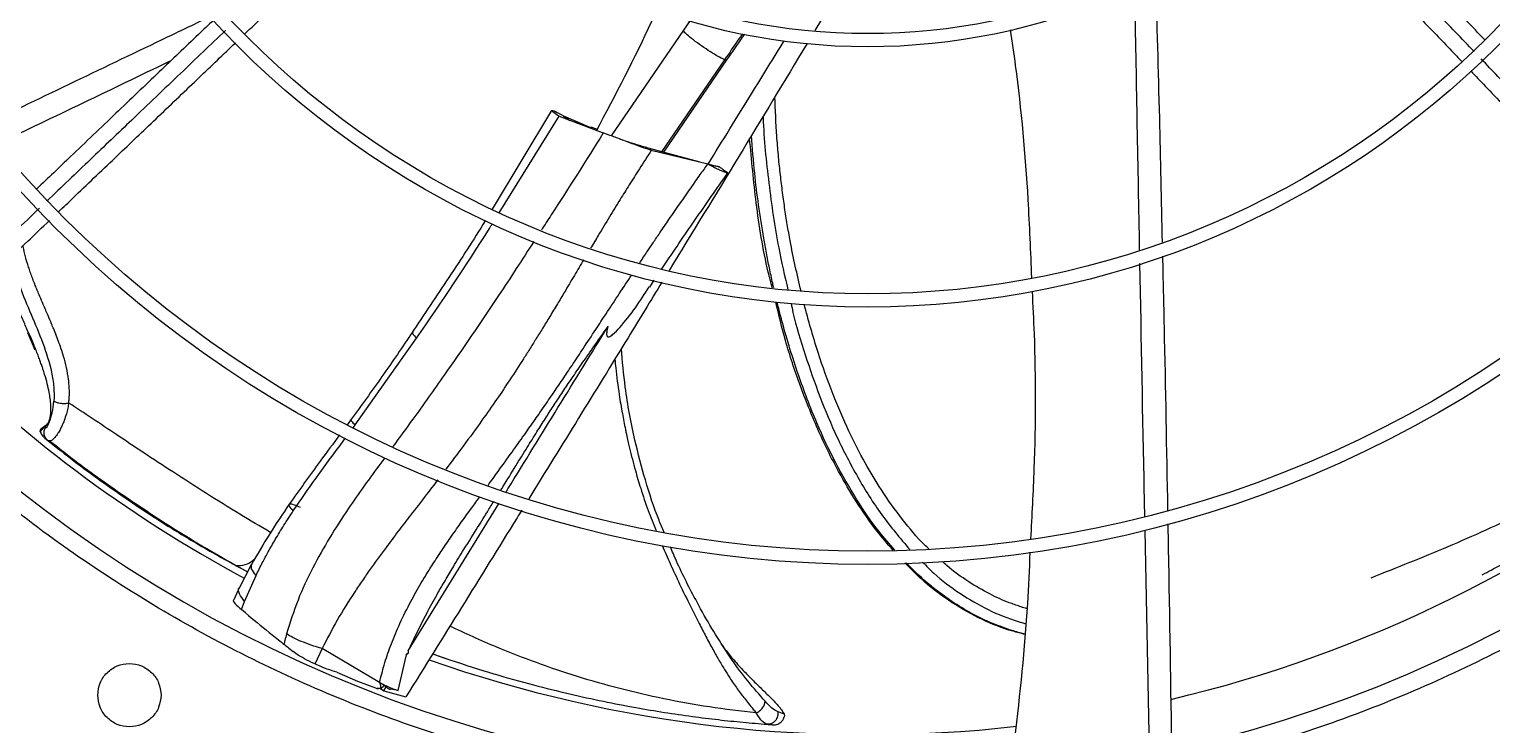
# Model space of a CAD drawing. Header units: inches. Extents: x 1229 to 1453, y -1023 to -720.
# Drawn here: x 1247.91 to 1258.83, y -875.03 to -869.83 of the extents above; entities that cross this region are included whole.
import ezdxf

# ---------------------------------------------------------------- set-up
doc = ezdxf.new("R2010")
doc.units = ezdxf.units.IN
doc.header["$MEASUREMENT"] = 0

msp = doc.modelspace()

# ---------------------------------------------------------------- linework, layer by layer
at = {"color": 18, "linetype": 'Continuous', "lineweight": 25, "true_color": 0x000000}
for p, q in [((1254.0346, -869.4217), (1253.7805, -869.8424)), ((1252.8493, -869.7673), (1252.7992, -869.8403)), ((1252.7992, -869.8403), (1252.2587, -870.6291)), ((1253.1066, -870.0606), (1252.6354, -870.7483)), ((1252.6513, -870.7526), (1253.1239, -870.0629)), ((1251.8136, -870.4393), (1251.3699, -871.1777)), ((1251.4229, -871.2034), (1251.8698, -870.4828)), ((1251.8698, -870.4828), (1252.2007, -870.6081)), ((1251.9037, -870.4793), (1251.9513, -870.5154)), ((1251.9037, -870.4793), (1252.105, -870.5662)), ((1252.3963, -870.679), (1252.3239, -870.6537)), ((1252.5584, -870.7388), (1252.5562, -870.7268)), ((1252.9249, -870.8268), (1252.5562, -870.7268)), ((1252.9808, -870.8403), (1252.5584, -870.7388)), ((1253.1008, -870.8849), (1253.1257, -870.9012)), ((1252.5472, -871.7587), (1252.5807, -871.7085)), ((1247.9013, -872.0977), (1247.9563, -872.2278)), ((1250.3483, -872.7893), (1250.8067, -872.142)), ((1247.9963, -872.8396), (1248.0317, -872.7997)), ((1248.0373, -872.7935), (1248.0001, -872.8216)), ((1248.0317, -872.7997), (1248.0348, -872.7973)), ((1248.0317, -872.7997), (1248.0355, -872.8076)), ((1248.0439, -872.7882), (1248.0407, -872.7901)), ((1250.319, -872.7463), (1250.2896, -872.786)), ((1250.3347, -872.8076), (1250.3483, -872.7893)), ((1247.9963, -872.8396), (1247.9954, -872.8357)), ((1248.0315, -872.8884), (1248.0547, -872.907)), ((1248.0493, -872.9023), (1248.0568, -872.9071)), ((1250.7446, -874.4763), (1251.4236, -873.3722)), ((1256.2783, -875.2184), (1256.2457, -873.5758)), ((1249.3631, -873.7867), (1249.4486, -873.8353)), ((1249.4486, -873.8352), (1249.5447, -873.8866)), ((1249.4489, -873.8346), (1249.4568, -873.8387)), ((1249.5748, -873.8289), (1249.4837, -874.0035)), ((1249.5219, -874.1081), (1249.6073, -873.9134)), ((1249.4846, -874.0016), (1249.442, -874.0954)), ((1249.4988, -874.1688), (1249.5219, -874.1081)), ((1249.5294, -874.1933), (1249.4988, -874.1688)), ((1250.1008, -874.4602), (1250.0473, -874.5764)), ((1250.5293, -874.7124), (1250.1008, -874.4602)), ((1253.1196, -874.4803), (1253.0899, -874.4348)), ((1250.6681, -874.7736), (1250.7318, -874.5075)), ((1250.9259, -874.4993), (1251.061, -874.5462)), ((1250.2107, -874.6366), (1250.3641, -874.7038)), ((1250.3641, -874.7038), (1250.499, -874.754)), ((1250.509, -874.7566), (1250.516, -874.7577)), ((1250.5357, -874.7578), (1250.5608, -874.7755)), ((1250.5476, -874.7528), (1250.5406, -874.7508)), ((1250.5608, -874.7755), (1250.5791, -874.7457)), ((1250.5608, -874.7755), (1250.7272, -874.8199)), ((1250.6681, -874.7736), (1250.6115, -874.764)), ((1253.55, -874.9503), (1253.5016, -874.9306)), ((1253.4131, -875.0232), (1253.4394, -875.0248))]:
    msp.add_line(p, q, dxfattribs=at)
at = {"color": 18, "linetype": 'Continuous', "lineweight": 25, "true_color": 0x000000, "flags": 128}
msp.add_lwpolyline([(1253.0001, -870.8469), (1252.9926, -870.8443), (1252.9808, -870.8403)], dxfattribs=at)
at = {"color": 18, "linetype": 'Continuous', "lineweight": 25, "true_color": 0x000000}
for radius in [11.7126, 8.5704, 8.472, 6.6478, 6.5493, 4.7037, 4.6053]:
    msp.add_circle((1254.1739, -865.2608), radius, dxfattribs=at)
for radius, start, end in [(12.9331, 193.26667, 248.51312), (12.9331, 283.26667, 346.73333), (9.8425, 224.38828, 241.78244), (10.2157, 224.36307, 313.03719), (9.8425, 283.29628, 309.20157), (11.7147, 291.53134, 314.20264), (9.8425, 250.57522, 276.47911)]:
    msp.add_arc((1254.1739, -865.2608), radius, start, end, dxfattribs=at)
for points, knots in [([(1265.8834, -865.2608), (1265.8786, -865.5163), (1265.8689, -866.0272), (1265.7909, -866.7903), (1265.6667, -867.5468), (1265.4924, -868.2936), (1265.2699, -869.0274), (1264.9998, -869.745), (1264.6833, -870.4435), (1264.3218, -871.1197), (1263.9169, -871.7709), (1263.4703, -872.3942), (1262.9838, -872.9869), (1262.4597, -873.5466), (1261.9, -874.0708), (1261.3073, -874.5572), (1260.684, -875.0039), (1260.0328, -875.4088), (1259.3565, -875.7703), (1258.6581, -876.0867), (1257.9404, -876.3568), (1257.2067, -876.5794), (1256.4599, -876.7535), (1255.7033, -876.8784), (1254.9402, -876.9536), (1254.1739, -876.9787), (1253.4075, -876.9536), (1252.6444, -876.8784), (1251.8878, -876.7535), (1251.141, -876.5794), (1250.4073, -876.3568), (1249.6896, -876.0867), (1248.9912, -875.7702), (1248.3149, -875.4088), (1247.6637, -875.0039), (1247.0405, -874.5572), (1246.4477, -874.0708), (1245.8881, -873.5466), (1245.3639, -872.9869), (1244.8774, -872.3942), (1244.4308, -871.7709), (1244.0259, -871.1197), (1243.6644, -870.4435), (1243.3479, -869.745), (1243.0778, -869.0274), (1242.8553, -868.2936), (1242.681, -867.5468), (1242.5568, -866.7903), (1242.4788, -866.0272), (1242.4692, -865.5163), (1242.4643, -865.2608)], [0, 0, 0, 0, 0.0208333, 0.0416667, 0.0625, 0.0833333, 0.1041667, 0.125, 0.1458333, 0.1666667, 0.1875, 0.2083333, 0.2291667, 0.25, 0.2708333, 0.2916666, 0.3125, 0.3333333, 0.3541666, 0.375, 0.3958333, 0.4166666, 0.4375, 0.4583333, 0.4791667, 0.5, 0.5208333, 0.5416667, 0.5624999, 0.5833334, 0.6041667, 0.625, 0.6458333, 0.6666667, 0.6875, 0.7083334, 0.7291666, 0.75, 0.7708333, 0.7916666, 0.8125, 0.8333333, 0.8541667, 0.875, 0.8958333, 0.9166667, 0.9375, 0.9583333, 0.9791667, 1, 1, 1, 1]), ([(1249.5238, -869.8679), (1249.5715, -869.8223), (1249.6931, -869.7061), (1249.9009, -869.5075), (1250.1369, -869.282), (1250.3659, -869.0631), (1250.5679, -868.8701), (1250.7292, -868.7159), (1250.8237, -868.6257), (1250.859, -868.5919)], [0, 0, 0, 0, 0.1077966, 0.2745173, 0.4680208, 0.6385566, 0.7887499, 0.9208795, 1, 1, 1, 1]), ([(1258.7023, -869.9995), (1258.6101, -869.9031), (1258.432, -869.7167), (1258.1728, -869.4455), (1257.9174, -869.1782), (1257.6663, -868.9154), (1257.4957, -868.7369), (1257.4138, -868.6512)], [0, 0, 0, 0, 0.2154012, 0.4164207, 0.6043402, 0.8100836, 1, 1, 1, 1]), ([(1258.7796, -869.9095), (1258.7344, -869.8622), (1258.6187, -869.7411), (1258.4206, -869.5338), (1258.195, -869.2978), (1257.9762, -869.0687), (1257.7832, -868.8668), (1257.6287, -868.7051), (1257.5382, -868.6104), (1257.5041, -868.5748)], [0, 0, 0, 0, 0.1067775, 0.2735697, 0.4671551, 0.6377628, 0.7880202, 0.920207, 1, 1, 1, 1]), ([(1257.3343, -868.7389), (1257.3826, -868.7895), (1257.4986, -868.9109), (1257.6906, -869.1118), (1257.8974, -869.3283), (1258.1059, -869.5464), (1258.314, -869.7641), (1258.4842, -869.9423), (1258.5851, -870.0479), (1258.6105, -870.0744)], [0, 0, 0, 0, 0.1132195, 0.2714475, 0.4502457, 0.5987348, 0.7614901, 0.9401531, 1, 1, 1, 1]), ([(1247.0597, -869.8502), (1247.2223, -869.7862), (1247.6971, -869.5994), (1248.2605, -869.3447), (1248.6535, -869.1406), (1248.7489, -869.0911)], [0, 0, 0, 0, 0.2828471, 0.825958, 1, 1, 1, 1]), ([(1256.3231, -869.4374), (1256.3333, -869.7901), (1256.3524, -870.4523), (1256.3666, -871.1135), (1256.3732, -871.4225)], [0, 0, 0, 0, 0.5325736, 1, 1, 1, 1]), ([(1256.2053, -871.4825), (1256.2046, -871.4419), (1256.192, -870.7885), (1256.1801, -870.1335), (1256.169, -869.5191)], [0, 0, 0, 0, 0.0620797, 1, 1, 1, 1]), ([(1247.5621, -870.5558), (1248.0248, -870.3334), (1248.5916, -870.061), (1249.1601, -869.7885), (1249.2645, -869.7384)], [0, 0, 0, 0, 0.8163193, 1, 1, 1, 1]), ([(1249.2882, -869.7662), (1249.2513, -869.8015), (1249.1168, -869.9301), (1248.8743, -870.1618), (1248.5561, -870.4658), (1248.251, -870.7574), (1248.0545, -870.9452), (1247.9703, -871.0257)], [0, 0, 0, 0, 0.0835478, 0.3042732, 0.5498944, 0.8070233, 1, 1, 1, 1]), ([(1252.1493, -870.5914), (1252.2925, -870.3211), (1252.4497, -870.0241), (1252.5875, -869.7178), (1252.5998, -869.6903)], [0, 0, 0, 0, 0.9102329, 1, 1, 1, 1]), ([(1249.3794, -869.8424), (1249.2676, -869.9493), (1249.0339, -870.1727), (1248.6979, -870.4937), (1248.3651, -870.8117), (1248.1544, -871.0131), (1248.046, -871.1167)], [0, 0, 0, 0, 0.2502391, 0.5233137, 0.754844, 1, 1, 1, 1]), ([(1253.1066, -870.0606), (1253.0952, -870.0556), (1253.0725, -870.0455), (1253.016, -870.0121), (1252.9509, -869.9697), (1252.8854, -869.9228), (1252.8331, -869.8811), (1252.801, -869.8508), (1252.8002, -869.844), (1252.7998, -869.8408)], [0, 0, 0, 0, 0.13809374, 0.27618012, 0.42461921, 0.57306564, 0.72150728, 0.86994992, 1, 1, 1, 1]), ([(1253.2396, -869.8665), (1253.2283, -869.8829), (1253.1847, -869.9467), (1253.1399, -870.0121), (1253.1066, -870.0606)], [0, 0, 0, 0, 0.2578076, 1, 1, 1, 1]), ([(1253.1239, -870.0629), (1253.1633, -870.0055), (1253.208, -869.9402), (1253.2513, -869.877), (1253.2566, -869.8694)], [0, 0, 0, 0, 0.8792906, 1, 1, 1, 1]), ([(1255.3999, -871.6901), (1255.3921, -871.495), (1255.3708, -870.9651), (1255.3155, -870.3472), (1255.2545, -869.9272), (1255.2416, -869.8388)], [0, 0, 0, 0, 0.3149924, 0.8558661, 1, 1, 1, 1]), ([(1248.1344, -871.1956), (1248.17, -871.1616), (1248.3096, -871.0281), (1248.5454, -870.8028), (1248.8475, -870.5141), (1249.1366, -870.2379), (1249.341, -870.0426), (1249.4435, -869.9446), (1249.4544, -869.9342)], [0, 0, 0, 0, 0.08148733, 0.31972525, 0.53738937, 0.76866275, 0.97526764, 1, 1, 1, 1]), ([(1253.722, -869.9393), (1253.5522, -870.2212), (1253.2108, -870.7881), (1252.8656, -871.3515), (1252.692, -871.6347)], [0, 0, 0, 0, 0.4971422, 1, 1, 1, 1]), ([(1252.9829, -870.841), (1253.091, -870.6657), (1253.2804, -870.3585), (1253.4703, -870.051), (1253.5519, -869.9189)], [0, 0, 0, 0, 0.5704699, 1, 1, 1, 1]), ([(1248.9718, -870.0686), (1248.9656, -870.0716), (1248.533, -870.2812), (1248.1006, -870.4878), (1247.6745, -870.6914)], [0, 0, 0, 0, 0.014485, 1, 1, 1, 1]), ([(1253.1239, -870.0592), (1253.124, -870.0615), (1253.1242, -870.0662), (1253.1125, -870.0625), (1253.1066, -870.0606)], [0, 0, 0, 0, 0.49996577, 1, 1, 1, 1]), ([(1260.0297, -871.3886), (1259.8988, -871.2516), (1259.6468, -870.9879), (1259.3048, -870.63), (1259.0109, -870.3225), (1258.8386, -870.1422), (1258.7555, -870.0552)], [0, 0, 0, 0, 0.3097796, 0.5964856, 0.8053342, 1, 1, 1, 1]), ([(1258.6777, -870.1448), (1258.7136, -870.1823), (1258.8426, -870.3174), (1259.0748, -870.5603), (1259.3789, -870.8785), (1259.6698, -871.183), (1259.8569, -871.3788), (1259.9368, -871.4623)], [0, 0, 0, 0, 0.0848048, 0.3056113, 0.5513226, 0.8085482, 1, 1, 1, 1]), ([(1253.6768, -871.7894), (1253.6478, -871.6646), (1253.6095, -871.4992), (1253.5738, -871.2905), (1253.5541, -871.1648), (1253.5364, -871.0361), (1253.5206, -870.9045), (1253.507, -870.7699), (1253.4908, -870.5806), (1253.4853, -870.436), (1253.4816, -870.3373)], [0, 0, 0, 0, 0.2608324, 0.3455026, 0.4320849, 0.5205774, 0.6109759, 0.7032765, 0.7974764, 1, 1, 1, 1]), ([(1251.8698, -870.4828), (1251.8521, -870.471), (1251.8165, -870.4474), (1251.8096, -870.4357), (1251.836, -870.4436), (1251.8811, -870.4674), (1251.9037, -870.4793)], [0, 0, 0, 0, 0.2500009, 0.5000017, 0.7500005, 1, 1, 1, 1]), ([(1253.3941, -870.4821), (1253.3942, -870.4865), (1253.3978, -870.6534), (1253.4348, -870.9825), (1253.4929, -871.4114), (1253.5548, -871.6747), (1253.5792, -871.7781)], [0, 0, 0, 0, 0.0100313, 0.3838338, 0.7578605, 1, 1, 1, 1]), ([(1252.2007, -870.6081), (1252.0719, -870.8126), (1251.9191, -871.0554), (1251.7625, -871.2953), (1251.7378, -871.3331)], [0, 0, 0, 0, 0.8423315, 1, 1, 1, 1]), ([(1252.1543, -870.5816), (1252.1477, -870.5787), (1252.1334, -870.5725), (1252.1153, -870.5668), (1252.1087, -870.5664), (1252.105, -870.5662)], [0, 0, 0, 0, 0.2742414, 0.5932657, 1, 1, 1, 1]), ([(1252.5584, -870.7388), (1252.523, -870.7266), (1252.4523, -870.7024), (1252.3527, -870.6647), (1252.2644, -870.6308), (1252.2219, -870.6157), (1252.2007, -870.6081)], [0, 0, 0, 0, 0.24998502, 0.50000033, 0.75000788, 1, 1, 1, 1]), ([(1253.4735, -871.7659), (1253.4707, -871.7542), (1253.4591, -871.7045), (1253.4408, -871.6173), (1253.4185, -871.5052), (1253.3901, -871.3482), (1253.3594, -871.15), (1253.3268, -870.8939), (1253.314, -870.7207), (1253.307, -870.6263)], [0, 0, 0, 0, 0.0310399, 0.132253, 0.2311905, 0.3278547, 0.5466959, 0.7529069, 1, 1, 1, 1]), ([(1252.5584, -870.7388), (1252.5291, -870.7842), (1252.474, -870.8696), (1252.3967, -870.9917), (1252.3221, -871.1112), (1252.2449, -871.2371), (1252.1714, -871.3586), (1252.1245, -871.4373), (1252.1053, -871.4694)], [0, 0, 0, 0, 0.1882748, 0.3538192, 0.5036514, 0.6795033, 0.869268, 1, 1, 1, 1]), ([(1252.5562, -870.7268), (1252.5269, -870.7185), (1252.4699, -870.7022), (1252.4177, -870.6857), (1252.3922, -870.6777)], [0, 0, 0, 0, 0.5134207, 1, 1, 1, 1]), ([(1253.4617, -871.7645), (1253.4516, -871.7255), (1253.3977, -871.5166), (1253.3386, -871.1438), (1253.3078, -870.81), (1253.2929, -870.6497)], [0, 0, 0, 0, 0.1064327, 0.5708129, 1, 1, 1, 1]), ([(1252.47, -871.5818), (1252.472, -871.5787), (1252.4922, -871.5483), (1252.5262, -871.4974), (1252.5751, -871.4248), (1252.6283, -871.3461), (1252.695, -871.2485), (1252.7726, -871.1363), (1252.8508, -871.0244), (1252.9202, -870.9258), (1252.9621, -870.8666), (1252.9808, -870.8403)], [0, 0, 0, 0, 0.0124556, 0.12215, 0.2051013, 0.3054517, 0.4393411, 0.5996586, 0.7594636, 0.8929078, 1, 1, 1, 1]), ([(1253.1257, -870.9012), (1253.1277, -870.9029), (1253.1318, -870.9061), (1253.1275, -870.9065), (1253.1156, -870.9033), (1253.0958, -870.8962), (1253.0694, -870.8854), (1253.039, -870.8715), (1253.0078, -870.8559), (1252.9897, -870.8454), (1252.9808, -870.8403)], [0, 0, 0, 0, 0.11952188, 0.23689971, 0.35600262, 0.4802891, 0.60972853, 0.74157728, 0.87292946, 1, 1, 1, 1]), ([(1253.0128, -870.8502), (1253.0108, -870.8498), (1253.0065, -870.8492), (1253.0018, -870.8475), (1252.9994, -870.8466)], [0, 0, 0, 0, 0.479347, 1, 1, 1, 1]), ([(1253.0635, -870.8604), (1253.0644, -870.8606), (1253.0662, -870.861), (1253.0636, -870.8605), (1253.0573, -870.8592), (1253.0476, -870.8573), (1253.0356, -870.8548), (1253.0232, -870.8523), (1253.0119, -870.8499), (1253.0068, -870.8489), (1253.0044, -870.8484)], [0, 0, 0, 0, 0.1166295, 0.2305782, 0.3470961, 0.470907, 0.6024478, 0.737933, 0.8722073, 1, 1, 1, 1]), ([(1253.1008, -870.8849), (1253.0984, -870.8833), (1253.0936, -870.88), (1253.082, -870.8722), (1253.0717, -870.8653), (1253.065, -870.8607)], [0, 0, 0, 0, 0.2619103, 0.5145465, 1, 1, 1, 1]), ([(1252.6376, -871.6233), (1252.6413, -871.6178), (1252.7221, -871.4968), (1252.8852, -871.2574), (1253.0479, -871.0238), (1253.13, -870.9058)], [0, 0, 0, 0, 0.022959, 0.5065289, 1, 1, 1, 1]), ([(1247.9911, -871.1692), (1247.87, -871.2849), (1247.623, -871.521), (1247.2756, -871.8529), (1246.9456, -872.1683), (1246.7415, -872.3633), (1246.638, -872.4622)], [0, 0, 0, 0, 0.266548, 0.5441231, 0.7689514, 1, 1, 1, 1]), ([(1246.7452, -872.5231), (1246.8813, -872.3931), (1247.1452, -872.1409), (1247.5313, -871.7719), (1247.8351, -871.4816), (1248.0108, -871.3137), (1248.0649, -871.2621)], [0, 0, 0, 0, 0.3115481, 0.6039732, 0.878038, 1, 1, 1, 1]), ([(1251.3197, -871.2614), (1251.3189, -871.2627), (1251.2323, -871.4067), (1251.0474, -871.687), (1250.862, -871.9657), (1250.7693, -872.1051)], [0, 0, 0, 0, 0.004682, 0.5021991, 1, 1, 1, 1]), ([(1250.8067, -872.142), (1250.992, -871.8704), (1251.1854, -871.5868), (1251.3651, -871.2967), (1251.3727, -871.2844)], [0, 0, 0, 0, 0.9577681, 1, 1, 1, 1]), ([(1248.2092, -872.6257), (1248.2103, -872.6145), (1248.2127, -872.5918), (1248.214, -872.5563), (1248.2137, -872.5193), (1248.2115, -872.4838), (1248.2057, -872.4303), (1248.1935, -872.3619), (1248.1696, -872.2713), (1248.1375, -872.175), (1248.106, -872.0948), (1248.0777, -872.0259), (1248.0519, -871.965), (1248.0222, -871.8965), (1247.9958, -871.8352), (1247.9782, -871.7935), (1247.9646, -871.7605), (1247.9514, -871.7276), (1247.9365, -871.6888), (1247.9221, -871.6488), (1247.8972, -871.5723), (1247.8769, -871.5066), (1247.8689, -871.4514), (1247.8686, -871.4496)], [0, 0, 0, 0, 0.02704231, 0.0552845, 0.08468315, 0.11520465, 0.13959773, 0.21202983, 0.27899411, 0.36137195, 0.45376286, 0.48696309, 0.54233001, 0.61524347, 0.67025496, 0.70761513, 0.72750137, 0.75900642, 0.79590327, 0.83118153, 0.86489877, 0.99563182, 1, 1, 1, 1]), ([(1251.6821, -871.4187), (1251.5949, -871.5538), (1251.3779, -871.89), (1251.0741, -872.3308), (1250.8087, -872.7055), (1250.6793, -872.8818), (1250.6297, -872.9494)], [0, 0, 0, 0, 0.260733, 0.6486349, 0.8653422, 1, 1, 1, 1]), ([(1247.9639, -872.2288), (1247.9596, -872.2181), (1247.9484, -872.1906), (1247.9271, -872.1402), (1247.8969, -872.0713), (1247.8623, -871.9945), (1247.8302, -871.923), (1247.8044, -871.8638), (1247.7832, -871.8135), (1247.7593, -871.754), (1247.7351, -871.6871), (1247.7175, -871.6326), (1247.7102, -871.6049), (1247.7093, -871.6018)], [0, 0, 0, 0, 0.0506539, 0.1295174, 0.2401573, 0.3826505, 0.5032075, 0.5891882, 0.6703924, 0.7468147, 0.874475, 0.9858942, 1, 1, 1, 1]), ([(1247.7768, -871.5373), (1247.7966, -871.6084), (1247.8373, -871.7549), (1247.9281, -871.9614), (1248.0172, -872.1733), (1248.0763, -872.357), (1248.1005, -872.5054), (1248.0993, -872.5759), (1248.0987, -872.6107)], [0, 0, 0, 0, 0.196215, 0.4042111, 0.6080379, 0.8072009, 0.9047987, 1, 1, 1, 1]), ([(1252.0546, -871.5546), (1252.0312, -871.594), (1251.9832, -871.6747), (1251.9176, -871.7851), (1251.8563, -871.8874), (1251.8018, -871.9778), (1251.7481, -872.0659), (1251.6978, -872.1474), (1251.6506, -872.223), (1251.5868, -872.3237), (1251.5057, -872.4486), (1251.4022, -872.6019), (1251.2861, -872.7672), (1251.1599, -872.9412), (1251.0687, -873.062), (1251.0253, -873.1194)], [0, 0, 0, 0, 0.0737354, 0.1508386, 0.2063965, 0.2653866, 0.3206074, 0.3720631, 0.4192551, 0.4634517, 0.5633409, 0.6576013, 0.7590705, 0.8855214, 1, 1, 1, 1]), ([(1256.2436, -873.4731), (1256.2424, -873.4133), (1256.2299, -872.7847), (1256.218, -872.1538), (1256.2073, -871.5829)], [0, 0, 0, 0, 0.09512878, 1, 1, 1, 1]), ([(1256.3756, -871.5274), (1256.3797, -871.7043), (1256.3943, -872.3378), (1256.4055, -872.9694), (1256.4136, -873.4246)], [0, 0, 0, 0, 0.2793216, 1, 1, 1, 1]), ([(1251.3397, -873.2404), (1251.3649, -873.2056), (1251.4249, -873.1228), (1251.5149, -872.9977), (1251.6038, -872.8732), (1251.6821, -872.762), (1251.7559, -872.6559), (1251.8302, -872.5475), (1251.9041, -872.4382), (1251.9769, -872.3294), (1252.057, -872.2088), (1252.1387, -872.0847), (1252.2249, -871.9534), (1252.3105, -871.8231), (1252.3739, -871.7267), (1252.4086, -871.6744), (1252.4119, -871.6694)], [0, 0, 0, 0, 0.06717346, 0.15983118, 0.24101522, 0.30665806, 0.37300557, 0.44408986, 0.51345811, 0.58113432, 0.65106538, 0.74287681, 0.81686795, 0.90050108, 0.99049227, 1, 1, 1, 1]), ([(1252.6387, -871.7219), (1252.5542, -871.8605), (1252.2237, -872.4019), (1251.8913, -872.9399), (1251.644, -873.3402)], [0, 0, 0, 0, 0.2559514, 1, 1, 1, 1]), ([(1252.2361, -872.0525), (1252.2319, -872.0678), (1252.2264, -872.0882), (1252.2249, -872.1124), (1252.2266, -872.1228), (1252.2302, -872.1283), (1252.2342, -872.1307), (1252.2392, -872.1312), (1252.2467, -872.1295), (1252.2573, -872.124), (1252.2859, -872.103), (1252.3501, -872.0336), (1252.4427, -871.9146), (1252.5101, -871.8092), (1252.5438, -871.7565)], [0, 0, 0, 0, 0.08335664, 0.11156577, 0.13190508, 0.14115216, 0.14966539, 0.15865284, 0.16917122, 0.19145584, 0.22122855, 0.3539277, 0.67655674, 1, 1, 1, 1]), ([(1255.393, -873.6409), (1255.4024, -873.4657), (1255.4298, -872.9554), (1255.4322, -872.3382), (1255.4099, -871.8978), (1255.4046, -871.7924)], [0, 0, 0, 0, 0.2846547, 0.8287522, 1, 1, 1, 1]), ([(1254.3644, -873.7245), (1254.323, -873.6771), (1254.2242, -873.5636), (1254.089, -873.3654), (1253.9394, -873.1124), (1253.7974, -872.8212), (1253.6674, -872.4934), (1253.5608, -872.1764), (1253.511, -871.9662), (1253.4882, -871.8698)], [0, 0, 0, 0, 0.0915472, 0.2189729, 0.3464122, 0.5163151, 0.686228, 0.8561458, 1, 1, 1, 1]), ([(1254.3772, -873.724), (1254.3373, -873.6786), (1254.2325, -873.5594), (1254.0849, -873.34), (1253.9296, -873.0687), (1253.7841, -872.7582), (1253.6504, -872.4093), (1253.5676, -872.137), (1253.5191, -871.9549), (1253.5062, -871.9029), (1253.4984, -871.8712)], [0, 0, 0, 0, 0.08815316, 0.23116476, 0.38179082, 0.54003338, 0.72630838, 0.92215864, 0.9524831, 1, 1, 1, 1]), ([(1253.6024, -871.8826), (1253.6071, -871.9044), (1253.635, -872.0333), (1253.7066, -872.2655), (1253.814, -872.5783), (1253.9436, -872.8846), (1254.0963, -873.181), (1254.2734, -873.4656), (1254.4168, -873.6351), (1254.4886, -873.72)], [0, 0, 0, 0, 0.0326645, 0.19301188, 0.35360373, 0.51450886, 0.67584073, 0.83773871, 1, 1, 1, 1]), ([(1254.6322, -873.7148), (1254.6209, -873.7045), (1254.5488, -873.6383), (1254.428, -873.4909), (1254.2806, -873.2863), (1254.1486, -873.0645), (1254.0272, -872.8267), (1253.9091, -872.5513), (1253.7948, -872.2352), (1253.733, -872.0078), (1253.7002, -871.887)], [0, 0, 0, 0, 0.022262, 0.1430452, 0.2740836, 0.3863773, 0.5145407, 0.6586041, 0.8185832, 1, 1, 1, 1]), ([(1251.4349, -873.277), (1251.4402, -873.2685), (1251.4778, -873.2078), (1251.5431, -873.1012), (1251.6276, -872.9642), (1251.7012, -872.8462), (1251.766, -872.744), (1251.8276, -872.6485), (1251.8901, -872.5535), (1251.959, -872.4508), (1252.0367, -872.3371), (1252.1302, -872.2026), (1252.1983, -872.1061), (1252.2361, -872.0525)], [0, 0, 0, 0, 0.02050118, 0.14561803, 0.25472938, 0.34862792, 0.42928246, 0.50189581, 0.58126247, 0.66228631, 0.75588284, 0.86464945, 1, 1, 1, 1]), ([(1251.4741, -873.2902), (1251.479, -873.2821), (1251.7324, -872.8702), (1251.9867, -872.4573), (1252.2361, -872.0525)], [0, 0, 0, 0, 0.0194442, 1, 1, 1, 1]), ([(1250.776, -872.0952), (1250.7007, -872.2063), (1250.5502, -872.428), (1250.3922, -872.6454), (1250.3134, -872.7539)], [0, 0, 0, 0, 0.5009719, 1, 1, 1, 1]), ([(1250.7784, -872.0969), (1250.7771, -872.1001), (1250.7741, -872.1073), (1250.7952, -872.1297), (1250.8067, -872.142)], [0, 0, 0, 0, 0.4540704, 1, 1, 1, 1]), ([(1248.0348, -872.7973), (1248.0372, -872.7955), (1248.0429, -872.7914), (1248.0505, -872.7825), (1248.0575, -872.7715), (1248.0641, -872.7573), (1248.0694, -872.7402), (1248.0736, -872.7179), (1248.0767, -872.6866), (1248.0764, -872.6438), (1248.0715, -872.5935), (1248.0627, -872.5401), (1248.0491, -872.4799), (1248.0344, -872.4278), (1248.0223, -872.3892), (1248.0142, -872.3646), (1248.0044, -872.3361), (1247.9928, -872.3037), (1247.9792, -872.2676), (1247.9695, -872.2421), (1247.964, -872.2289), (1247.9639, -872.2288)], [0, 0, 0, 0, 0.032636, 0.0760368, 0.1162023, 0.153152, 0.206735, 0.2496536, 0.3034126, 0.394056, 0.4729903, 0.5413483, 0.6350703, 0.736494, 0.7661767, 0.8015426, 0.84258, 0.8892695, 0.9415949, 0.9995207, 1, 1, 1, 1]), ([(1252.6551, -873.5913), (1252.642, -873.5614), (1252.5865, -873.4344), (1252.5128, -873.2046), (1252.4257, -872.8733), (1252.3642, -872.5448), (1252.3438, -872.3142), (1252.3352, -872.218)], [0, 0, 0, 0, 0.0694941, 0.2940908, 0.5107924, 0.7958233, 1, 1, 1, 1]), ([(1252.2868, -872.2966), (1252.2887, -872.319), (1252.2964, -872.408), (1252.3156, -872.544), (1252.3407, -872.6968), (1252.3592, -872.7922), (1252.3712, -872.849), (1252.3767, -872.8745), (1252.382, -872.8985), (1252.3871, -872.9209), (1252.3919, -872.9417), (1252.4084, -873.0112), (1252.436, -873.1185), (1252.4824, -873.2743), (1252.5321, -873.4249), (1252.5742, -873.5289), (1252.5943, -873.5786)], [0, 0, 0, 0, 0.0506392, 0.2022675, 0.3105703, 0.4014606, 0.4223887, 0.4421206, 0.4606587, 0.4780026, 0.4941505, 0.5091048, 0.6400541, 0.7451882, 0.8779665, 1, 1, 1, 1]), ([(1248.0355, -872.8076), (1248.0389, -872.8085), (1248.0457, -872.8104), (1248.0658, -872.7675), (1248.0874, -872.702), (1248.0949, -872.641), (1248.0987, -872.6107)], [0, 0, 0, 0, 0.244465, 0.4943326, 0.7479224, 1, 1, 1, 1]), ([(1248.0987, -872.6107), (1248.1007, -872.6122), (1248.1048, -872.6154), (1248.115, -872.6197), (1248.1281, -872.6235), (1248.1438, -872.6263), (1248.161, -872.628), (1248.1784, -872.6284), (1248.1947, -872.6276), (1248.2045, -872.6263), (1248.2092, -872.6257)], [0, 0, 0, 0, 0.1149662, 0.2381179, 0.3674054, 0.5000104, 0.6325923, 0.7618619, 0.8850419, 1, 1, 1, 1]), ([(1248.2092, -872.6257), (1248.207, -872.6382), (1248.2023, -872.6661), (1248.191, -872.7102), (1248.1767, -872.753), (1248.161, -872.791), (1248.1453, -872.8232), (1248.1265, -872.8557), (1248.1058, -872.884), (1248.078, -872.9112), (1248.0639, -872.9087), (1248.0547, -872.907)], [0, 0, 0, 0, 0.0721052, 0.1611971, 0.268568, 0.3507962, 0.4345696, 0.526811, 0.6512463, 0.7717883, 1, 1, 1, 1]), ([(1249.7158, -873.5927), (1249.639, -873.5471), (1249.4783, -873.4517), (1249.2366, -873.3017), (1248.9964, -873.1475), (1248.7739, -873.0011), (1248.5723, -872.866), (1248.3876, -872.7425), (1248.2675, -872.6639), (1248.2092, -872.6257)], [0, 0, 0, 0, 0.1496708, 0.3130042, 0.4763432, 0.6273697, 0.758625, 0.8828055, 1, 1, 1, 1]), ([(1248.0005, -872.8214), (1248.0001, -872.8217), (1247.9985, -872.823), (1247.9967, -872.8263), (1247.9951, -872.831), (1247.9953, -872.8341), (1247.9954, -872.8357)], [0, 0, 0, 0, 0.07759772, 0.37068381, 0.66890541, 1, 1, 1, 1]), ([(1248.0547, -872.907), (1248.0482, -872.9007), (1248.0349, -872.8876), (1248.0253, -872.8608), (1248.0246, -872.8324), (1248.032, -872.8157), (1248.0355, -872.8076)], [0, 0, 0, 0, 0.2459993, 0.5052791, 0.7616677, 1, 1, 1, 1]), ([(1248.0446, -872.7908), (1248.044, -872.7909), (1248.0421, -872.7911), (1248.0392, -872.7923), (1248.0351, -872.7948), (1248.033, -872.7977), (1248.0317, -872.7997)], [0, 0, 0, 0, 0.11625678, 0.34867179, 0.57646031, 1, 1, 1, 1]), ([(1250.3192, -872.7522), (1250.3182, -872.7538), (1250.3157, -872.7575), (1250.3365, -872.7777), (1250.3483, -872.7893)], [0, 0, 0, 0, 0.4275071, 1, 1, 1, 1]), ([(1260.3103, -872.7259), (1260.2662, -872.7579), (1260.1326, -872.8546), (1259.9063, -872.9971), (1259.5397, -873.2111), (1259.0738, -873.4475), (1258.5073, -873.704), (1258.1234, -873.8563), (1257.9314, -873.9325)], [0, 0, 0, 0, 0.0577001, 0.174857, 0.2922858, 0.5276947, 0.763643, 1, 1, 1, 1]), ([(1247.9963, -872.8396), (1248.0004, -872.8486), (1248.0089, -872.8676), (1248.0238, -872.8813), (1248.0315, -872.8884)], [0, 0, 0, 0, 0.4786311, 1, 1, 1, 1]), ([(1248.0547, -872.907), (1248.1192, -872.9579), (1248.2471, -873.0587), (1248.4498, -873.2083), (1248.6529, -873.3512), (1248.7927, -873.4429), (1248.8585, -873.4861)], [0, 0, 0, 0, 0.24858297, 0.49311276, 0.7613408, 1, 1, 1, 1]), ([(1248.0662, -872.9069), (1248.1367, -872.9626), (1248.3362, -873.12), (1248.6697, -873.3532), (1249.0654, -873.6128), (1249.3329, -873.767), (1249.4667, -873.8441)], [0, 0, 0, 0, 0.15412548, 0.43615704, 0.71807158, 1, 1, 1, 1]), ([(1250.232, -872.8636), (1250.1835, -872.9287), (1250.0557, -873.1), (1249.932, -873.274), (1249.8553, -873.3819)], [0, 0, 0, 0, 0.3799908, 1, 1, 1, 1]), ([(1249.8855, -873.4311), (1249.9113, -873.3927), (1249.9645, -873.3136), (1250.0527, -873.1893), (1250.1497, -873.0563), (1250.2263, -872.9534), (1250.2688, -872.8963), (1250.2764, -872.886)], [0, 0, 0, 0, 0.2071708, 0.4268287, 0.681517, 0.9429557, 1, 1, 1, 1]), ([(1261.0611, -872.9896), (1260.8701, -873.1527), (1260.488, -873.4791), (1259.8717, -873.9141), (1259.2278, -874.3062), (1258.5565, -874.6496), (1257.8621, -874.9435), (1257.1482, -875.1861), (1256.4185, -875.3761), (1255.6769, -875.5125), (1254.9274, -875.5947), (1254.1739, -875.6221), (1253.4203, -875.5947), (1252.6708, -875.5125), (1251.9292, -875.3761), (1251.1995, -875.1861), (1250.4856, -874.9435), (1249.7912, -874.6496), (1249.1199, -874.3062), (1248.476, -873.9141), (1247.8597, -873.4791), (1247.4776, -873.1527), (1247.2866, -872.9896)], [0, 0, 0, 0, 0.05000005, 0.10000004, 0.15000001, 0.19999991, 0.24999998, 0.30000002, 0.35, 0.4000001, 0.45000005, 0.50000015, 0.54999993, 0.59999988, 0.64999998, 0.69999996, 0.75000001, 0.80000007, 0.85000011, 0.90000008, 0.95000007, 1, 1, 1, 1]), ([(1250.5681, -873.0337), (1250.5583, -873.0471), (1250.4661, -873.1733), (1250.3244, -873.369), (1250.1552, -873.6307), (1250.0276, -873.8572), (1249.9145, -874.0969), (1249.862, -874.2652), (1249.8355, -874.35)], [0, 0, 0, 0, 0.0326791, 0.3083393, 0.475812, 0.6470757, 0.8220892, 1, 1, 1, 1]), ([(1250.964, -873.2), (1250.9355, -873.2371), (1250.8682, -873.325), (1250.7693, -873.4526), (1250.669, -873.5834), (1250.5883, -873.6904), (1250.5188, -873.7848), (1250.4599, -873.8669), (1250.4015, -873.9508), (1250.3172, -874.0767), (1250.2116, -874.245), (1250.1375, -874.389), (1250.1008, -874.4602)], [0, 0, 0, 0, 0.0912349, 0.2162383, 0.314969, 0.4130898, 0.4780872, 0.5439516, 0.6106536, 0.6781753, 0.8408733, 1, 1, 1, 1]), ([(1249.8855, -873.4311), (1249.8741, -873.4181), (1249.8508, -873.3914), (1249.8546, -873.3762), (1249.8827, -873.3794), (1249.9203, -873.3969), (1249.9363, -873.4043)], [0, 0, 0, 0, 0.2596553, 0.5309743, 0.8011913, 1, 1, 1, 1]), ([(1250.5293, -874.7124), (1250.5405, -874.6689), (1250.5639, -874.5777), (1250.6119, -874.4375), (1250.6745, -874.2849), (1250.7369, -874.1571), (1250.7914, -874.056), (1250.8308, -873.9867), (1250.8758, -873.9111), (1250.9306, -873.8234), (1250.9961, -873.7236), (1251.0681, -873.6185), (1251.1424, -873.5134), (1251.2126, -873.4158), (1251.2579, -873.3532), (1251.2778, -873.3258)], [0, 0, 0, 0, 0.0847384, 0.1779454, 0.2795827, 0.3962657, 0.4464993, 0.4967327, 0.5469701, 0.6128256, 0.6923254, 0.7726556, 0.8538275, 0.9358415, 1, 1, 1, 1]), ([(1250.7446, -874.4763), (1250.7665, -874.4295), (1250.8103, -874.3356), (1250.882, -874.1951), (1250.9495, -874.0717), (1251.0131, -873.9612), (1251.0767, -873.8546), (1251.1569, -873.7237), (1251.2453, -873.5821), (1251.3235, -873.457), (1251.3674, -873.386), (1251.3838, -873.3595)], [0, 0, 0, 0, 0.1204076, 0.2412635, 0.366192, 0.4470064, 0.5377294, 0.6552715, 0.8051969, 0.92743, 1, 1, 1, 1]), ([(1248.8585, -873.4861), (1248.8992, -873.5121), (1248.9868, -873.5679), (1249.1285, -873.6533), (1249.2872, -873.7455), (1249.399, -873.8069), (1249.4568, -873.8387)], [0, 0, 0, 0, 0.2043577, 0.4395177, 0.7098925, 1, 1, 1, 1]), ([(1249.8571, -873.3793), (1249.807, -873.4531), (1249.7061, -873.6015), (1249.6173, -873.7553), (1249.5727, -873.8327)], [0, 0, 0, 0, 0.4970824, 1, 1, 1, 1]), ([(1249.6073, -873.9134), (1249.6228, -873.8819), (1249.6521, -873.8225), (1249.7003, -873.7333), (1249.754, -873.6396), (1249.816, -873.5376), (1249.8622, -873.4668), (1249.8855, -873.4311)], [0, 0, 0, 0, 0.1903165, 0.3589306, 0.5465639, 0.7716332, 1, 1, 1, 1]), ([(1251.5914, -873.4256), (1251.5797, -873.4446), (1251.2922, -873.9114), (1251.0038, -874.3751), (1250.7272, -874.8199)], [0, 0, 0, 0, 0.0407266, 1, 1, 1, 1]), ([(1258.7635, -873.9077), (1258.7855, -873.8962), (1258.861, -873.8569), (1258.9973, -873.7821), (1259.1676, -873.6849), (1259.3357, -873.584), (1259.4419, -873.5163), (1259.4927, -873.4839)], [0, 0, 0, 0, 0.0882243, 0.3028157, 0.5540944, 0.78648, 1, 1, 1, 1]), ([(1256.4156, -873.5268), (1256.4161, -873.5562), (1256.4266, -874.1039), (1256.4347, -874.6495), (1256.4423, -875.1659)], [0, 0, 0, 0, 0.0537393, 1, 1, 1, 1]), ([(1252.6406, -873.6904), (1252.6601, -873.7349), (1252.702, -873.8311), (1252.7723, -873.9819), (1252.8428, -874.1279), (1252.9065, -874.2546), (1252.9605, -874.3588), (1253.0109, -874.4526), (1253.0592, -874.5388), (1253.1031, -874.6129), (1253.1403, -874.6722), (1253.1724, -874.7203), (1253.201, -874.7609), (1253.2282, -874.7976), (1253.2565, -874.8345), (1253.2868, -874.8728), (1253.3165, -874.9093), (1253.3349, -874.9318), (1253.3422, -874.9407)], [0, 0, 0, 0, 0.09659907, 0.20846779, 0.32997706, 0.41664318, 0.48829082, 0.56256844, 0.62975629, 0.68970734, 0.74233512, 0.77947463, 0.81649227, 0.85337492, 0.88386763, 0.92481349, 0.97028276, 1, 1, 1, 1]), ([(1253.1241, -874.4892), (1253.0859, -874.4299), (1253.0083, -874.3095), (1252.8802, -874.0784), (1252.7754, -873.8759), (1252.7163, -873.7351), (1252.7013, -873.6994)], [0, 0, 0, 0, 0.2417095, 0.4906284, 0.871176, 1, 1, 1, 1]), ([(1249.4568, -873.8387), (1249.4796, -873.8392), (1249.5145, -873.8399), (1249.5646, -873.8157), (1249.5883, -873.7974), (1249.5983, -873.7896)], [0, 0, 0, 0, 0.5219845, 0.7983004, 1, 1, 1, 1]), ([(1255.3662, -874.1624), (1255.3615, -874.161), (1255.3427, -874.1554), (1255.3105, -874.1451), (1255.2703, -874.1314), (1255.1948, -874.1034), (1255.0788, -874.0519), (1254.9223, -873.9591), (1254.8041, -873.8762), (1254.7435, -873.8188), (1254.7329, -873.8087)], [0, 0, 0, 0, 0.020347, 0.0825946, 0.1421246, 0.199043, 0.4198121, 0.6673082, 0.9418522, 1, 1, 1, 1]), ([(1255.2741, -875.1353), (1255.3117, -874.7985), (1255.3635, -874.3343), (1255.3829, -873.8679), (1255.3883, -873.7398)], [0, 0, 0, 0, 0.7254286, 1, 1, 1, 1]), ([(1249.4568, -873.8387), (1249.48, -873.8513), (1249.5094, -873.8672), (1249.5388, -873.8827), (1249.545, -873.886)], [0, 0, 0, 0, 0.7879334, 1, 1, 1, 1]), ([(1249.6073, -873.9134), (1249.5935, -873.8954), (1249.5669, -873.8604), (1249.573, -873.8404), (1249.576, -873.8308)], [0, 0, 0, 0, 0.5157637, 1, 1, 1, 1]), ([(1255.3481, -874.3539), (1255.3182, -874.3462), (1255.2087, -874.3182), (1255.0246, -874.2463), (1254.8031, -874.1217), (1254.6103, -873.9787), (1254.5007, -873.8685), (1254.4525, -873.82)], [0, 0, 0, 0, 0.0903675, 0.3306871, 0.5710033, 0.8113808, 1, 1, 1, 1]), ([(1255.3482, -874.3527), (1255.336, -874.3493), (1255.3073, -874.3412), (1255.2514, -874.3243), (1255.1839, -874.3018), (1255.1132, -874.2743), (1255.0294, -874.2377), (1254.9198, -874.182), (1254.795, -874.1047), (1254.672, -874.0136), (1254.5632, -873.922), (1254.4947, -873.8526), (1254.4621, -873.8196)], [0, 0, 0, 0, 0.0373565, 0.0879343, 0.1725214, 0.2465011, 0.3097928, 0.4383505, 0.6009917, 0.7283698, 0.8708656, 1, 1, 1, 1]), ([(1254.5849, -873.8147), (1254.612, -873.8421), (1254.6979, -873.9291), (1254.8616, -874.0512), (1255.0733, -874.1742), (1255.2408, -874.2413), (1255.3362, -874.2687), (1255.3556, -874.2743)], [0, 0, 0, 0, 0.1237799, 0.3928264, 0.6624354, 0.9315235, 1, 1, 1, 1]), ([(1249.5219, -874.1081), (1249.5081, -874.0885), (1249.4796, -874.0482), (1249.4715, -874.0122), (1249.4843, -874.0026), (1249.4844, -874.0025)], [0, 0, 0, 0, 0.48499266, 0.99633317, 1, 1, 1, 1]), ([(1249.4426, -874.0957), (1249.4419, -874.0961), (1249.4332, -874.0995), (1249.4477, -874.1232), (1249.4819, -874.1536), (1249.4988, -874.1688)], [0, 0, 0, 0, 0.0479706, 0.5272346, 1, 1, 1, 1]), ([(1249.5294, -874.1933), (1249.5865, -874.2418), (1249.6722, -874.3145), (1249.7984, -874.4124), (1249.8559, -874.4585), (1249.8847, -874.4815)], [0, 0, 0, 0, 0.49987327, 0.74986908, 1, 1, 1, 1]), ([(1249.8355, -874.35), (1249.831, -874.3665), (1249.8242, -874.3921), (1249.8183, -874.4179), (1249.8162, -874.427)], [0, 0, 0, 0, 0.64572, 1, 1, 1, 1]), ([(1250.1008, -874.4602), (1250.0734, -874.4517), (1250.0178, -874.4344), (1249.9434, -874.4058), (1249.8794, -874.3769), (1249.85, -874.3589), (1249.8355, -874.35)], [0, 0, 0, 0, 0.2467834, 0.4999997, 0.7532128, 1, 1, 1, 1]), ([(1253.3422, -874.9407), (1253.2249, -874.9268), (1252.9896, -874.8988), (1252.6497, -874.837), (1252.3211, -874.7609), (1252.0045, -874.6704), (1251.6993, -874.5662), (1251.3798, -874.4437), (1251.1698, -874.3462), (1251.0542, -874.2925)], [0, 0, 0, 0, 0.1367967, 0.2742915, 0.4123629, 0.550953, 0.6899495, 0.8292682, 1, 1, 1, 1]), ([(1253.1116, -874.468), (1253.1324, -874.4938), (1253.1786, -874.551), (1253.2381, -874.6152), (1253.2874, -874.6663), (1253.322, -874.701), (1253.3563, -874.7348), (1253.39, -874.7677), (1253.4226, -874.7997), (1253.4538, -874.8307), (1253.4765, -874.8542), (1253.4928, -874.8717), (1253.5045, -874.8847), (1253.5176, -874.9), (1253.5366, -874.9238), (1253.5445, -874.9394), (1253.55, -874.9503)], [0, 0, 0, 0, 0.12639, 0.2796303, 0.3472175, 0.4149688, 0.4829201, 0.551088, 0.6195044, 0.688197, 0.7572343, 0.7816563, 0.8130948, 0.8516269, 0.8973491, 1, 1, 1, 1]), ([(1248.4258, -874.8075), (1248.4294, -874.7766), (1248.4365, -874.7148), (1248.4911, -874.6362), (1248.5692, -874.5836), (1248.662, -874.5652), (1248.7549, -874.5836), (1248.833, -874.6362), (1248.8876, -874.7148), (1248.8947, -874.7766), (1248.8983, -874.8075)], [0, 0, 0, 0, 0.1249998, 0.2499977, 0.3749988, 0.4999982, 0.6249977, 0.7499987, 0.8750002, 1, 1, 1, 1]), ([(1250.2107, -874.6366), (1250.1874, -874.6293), (1250.1408, -874.6147), (1250.0607, -874.5818), (1249.9857, -874.5456), (1249.923, -874.51), (1249.8971, -874.4907), (1249.8847, -874.4815)], [0, 0, 0, 0, 0.20730547, 0.41475376, 0.61833225, 0.81632889, 1, 1, 1, 1]), ([(1250.7268, -874.5058), (1250.728, -874.5039), (1250.7303, -874.5003), (1250.7374, -874.4953), (1250.7431, -874.4937), (1250.747, -874.4927)], [0, 0, 0, 0, 0.2571294, 0.502122, 1, 1, 1, 1]), ([(1250.7318, -874.5075), (1250.7325, -874.5058), (1250.734, -874.5024), (1250.7377, -874.4983), (1250.7422, -874.495), (1250.7453, -874.4935), (1250.747, -874.4927)], [0, 0, 0, 0, 0.2221963, 0.4514359, 0.7077445, 1, 1, 1, 1]), ([(1250.747, -874.4927), (1250.7468, -874.4897), (1250.7463, -874.4842), (1250.7452, -874.4788), (1250.7446, -874.4763)], [0, 0, 0, 0, 0.5309561, 1, 1, 1, 1]), ([(1250.9262, -874.4988), (1250.9491, -874.5072), (1250.992, -874.5229), (1251.0353, -874.5369), (1251.0555, -874.5435)], [0, 0, 0, 0, 0.5325996, 1, 1, 1, 1]), ([(1251.061, -874.5462), (1251.1678, -874.5809), (1251.3704, -874.6466), (1251.6678, -874.7295), (1251.9409, -874.7974), (1252.196, -874.8534), (1252.432, -874.8989), (1252.6537, -874.9362), (1252.8597, -874.9663), (1253.0557, -874.9906), (1253.242, -875.0104), (1253.3637, -875.0204), (1253.4237, -875.0253)], [0, 0, 0, 0, 0.1482365, 0.2810993, 0.3993925, 0.5067531, 0.6082051, 0.6957606, 0.7799422, 0.8577262, 0.9298838, 1, 1, 1, 1]), ([(1253.408, -874.8522), (1253.366, -874.804), (1253.2828, -874.7086), (1253.1837, -874.5798), (1253.1318, -874.4992), (1253.1196, -874.4803)], [0, 0, 0, 0, 0.4384698, 0.8680301, 1, 1, 1, 1]), ([(1250.499, -874.754), (1250.5026, -874.7551), (1250.5099, -874.7573), (1250.5211, -874.7574), (1250.5316, -874.7555), (1250.5377, -874.7523), (1250.5406, -874.7508)], [0, 0, 0, 0, 0.2633496, 0.5254016, 0.7725771, 1, 1, 1, 1]), ([(1250.5286, -874.7587), (1250.5245, -874.7588), (1250.5201, -874.759), (1250.5116, -874.7569), (1250.5113, -874.7568)], [0, 0, 0, 0, 0.9534382, 1, 1, 1, 1]), ([(1250.5476, -874.7528), (1250.5448, -874.7543), (1250.5389, -874.7575), (1250.5321, -874.7583), (1250.5286, -874.7587)], [0, 0, 0, 0, 0.4780366, 1, 1, 1, 1]), ([(1250.5293, -874.7124), (1250.538, -874.7172), (1250.5548, -874.7266), (1250.5647, -874.7349), (1250.5695, -874.7389)], [0, 0, 0, 0, 0.5166734, 1, 1, 1, 1]), ([(1250.5293, -874.7124), (1250.5404, -874.7182), (1250.5624, -874.7297), (1250.6013, -874.748), (1250.6388, -874.764), (1250.6584, -874.7704), (1250.6681, -874.7736)], [0, 0, 0, 0, 0.258151, 0.5135296, 0.760378, 1, 1, 1, 1]), ([(1250.5406, -874.7508), (1250.5407, -874.7507), (1250.541, -874.7505), (1250.5412, -874.7501), (1250.5413, -874.7497), (1250.5414, -874.7487), (1250.5406, -874.7461), (1250.5386, -874.7409), (1250.5372, -874.7286), (1250.5325, -874.7191), (1250.5293, -874.7124)], [0, 0, 0, 0, 0.0107866, 0.020931, 0.0313458, 0.0426167, 0.0981719, 0.2250336, 0.4555348, 1, 1, 1, 1]), ([(1250.5628, -874.7307), (1250.5622, -874.7329), (1250.5611, -874.7373), (1250.5577, -874.7434), (1250.5533, -874.7487), (1250.5495, -874.7514), (1250.5476, -874.7528)], [0, 0, 0, 0, 0.2474265, 0.4955809, 0.7459357, 1, 1, 1, 1]), ([(1250.5701, -874.7395), (1250.5714, -874.7407), (1250.5742, -874.7431), (1250.5774, -874.7448), (1250.5791, -874.7457)], [0, 0, 0, 0, 0.4745748, 1, 1, 1, 1]), ([(1250.5791, -874.7457), (1250.5809, -874.7472), (1250.5842, -874.7501), (1250.5876, -874.7529), (1250.5893, -874.7543)], [0, 0, 0, 0, 0.5260651, 1, 1, 1, 1]), ([(1250.5893, -874.7543), (1250.5913, -874.7555), (1250.5953, -874.7578), (1250.6012, -874.7607), (1250.6068, -874.7629), (1250.6099, -874.7636), (1250.6115, -874.764)], [0, 0, 0, 0, 0.25963658, 0.51118707, 0.75685277, 1, 1, 1, 1]), ([(1248.8983, -874.8075), (1248.8947, -874.8385), (1248.8876, -874.9003), (1248.833, -874.9789), (1248.7549, -875.0315), (1248.662, -875.0499), (1248.5692, -875.0315), (1248.4911, -874.9789), (1248.4365, -874.9003), (1248.4294, -874.8385), (1248.4258, -874.8075)], [0, 0, 0, 0, 0.12499912, 0.25000073, 0.37500233, 0.50000177, 0.6250012, 0.75000281, 0.87500088, 1, 1, 1, 1]), ([(1253.3422, -874.9407), (1253.3508, -874.9362), (1253.364, -874.9294), (1253.3797, -874.9151), (1253.3904, -874.9027), (1253.3988, -874.8893), (1253.4067, -874.8719), (1253.4075, -874.8599), (1253.408, -874.8522)], [0, 0, 0, 0, 0.2394034, 0.3685558, 0.5005084, 0.6323765, 0.7613239, 1, 1, 1, 1]), ([(1253.5016, -874.9306), (1253.488, -874.9239), (1253.4605, -874.9105), (1253.4256, -874.8717), (1253.408, -874.8522)], [0, 0, 0, 0, 0.4967748, 1, 1, 1, 1]), ([(1253.4237, -875.0253), (1253.4127, -875.0208), (1253.3895, -875.0112), (1253.3585, -874.9649), (1253.3422, -874.9407)], [0, 0, 0, 0, 0.4758667, 1, 1, 1, 1]), ([(1253.5016, -874.9306), (1253.5023, -874.9361), (1253.5038, -874.9474), (1253.5015, -874.9652), (1253.4953, -874.983), (1253.485, -874.9991), (1253.4713, -875.0121), (1253.4557, -875.0208), (1253.4395, -875.0255), (1253.4288, -875.0254), (1253.4237, -875.0253)], [0, 0, 0, 0, 0.11321227, 0.23595946, 0.36598528, 0.4999921, 0.63402043, 0.76405697, 0.8867816, 1, 1, 1, 1]), ([(1253.4689, -875.0287), (1253.4745, -875.0288), (1253.486, -875.0289), (1253.5035, -875.0242), (1253.5204, -875.0153), (1253.5348, -875.0021), (1253.5456, -874.9866), (1253.5491, -874.975), (1253.5507, -874.9697)], [0, 0, 0, 0, 0.1513439, 0.3155173, 0.4894195, 0.6686126, 0.8477257, 1, 1, 1, 1]), ([(1253.5408, -874.9345), (1253.542, -874.9351), (1253.5445, -874.9364), (1253.547, -874.9395), (1253.5489, -874.9428), (1253.55, -874.9465), (1253.55, -874.949), (1253.55, -874.9503)], [0, 0, 0, 0, 0.2121312, 0.409842, 0.6099403, 0.8080707, 1, 1, 1, 1]), ([(1253.55, -874.9503), (1253.552, -874.9575), (1253.5541, -874.9648), (1253.5509, -874.9696), (1253.5508, -874.9697)], [0, 0, 0, 0, 0.9736453, 1, 1, 1, 1]), ([(1253.4237, -875.0253), (1253.4339, -875.0261), (1253.4506, -875.0274), (1253.4649, -875.0284), (1253.4695, -875.0287), (1253.4688, -875.0287), (1253.4686, -875.0287)], [0, 0, 0, 0, 0.4487651, 0.7277401, 0.9354689, 1, 1, 1, 1])]:
    msp.add_open_spline(points, degree=3, knots=knots, dxfattribs=at)

doc.saveas('drawing.dxf')
